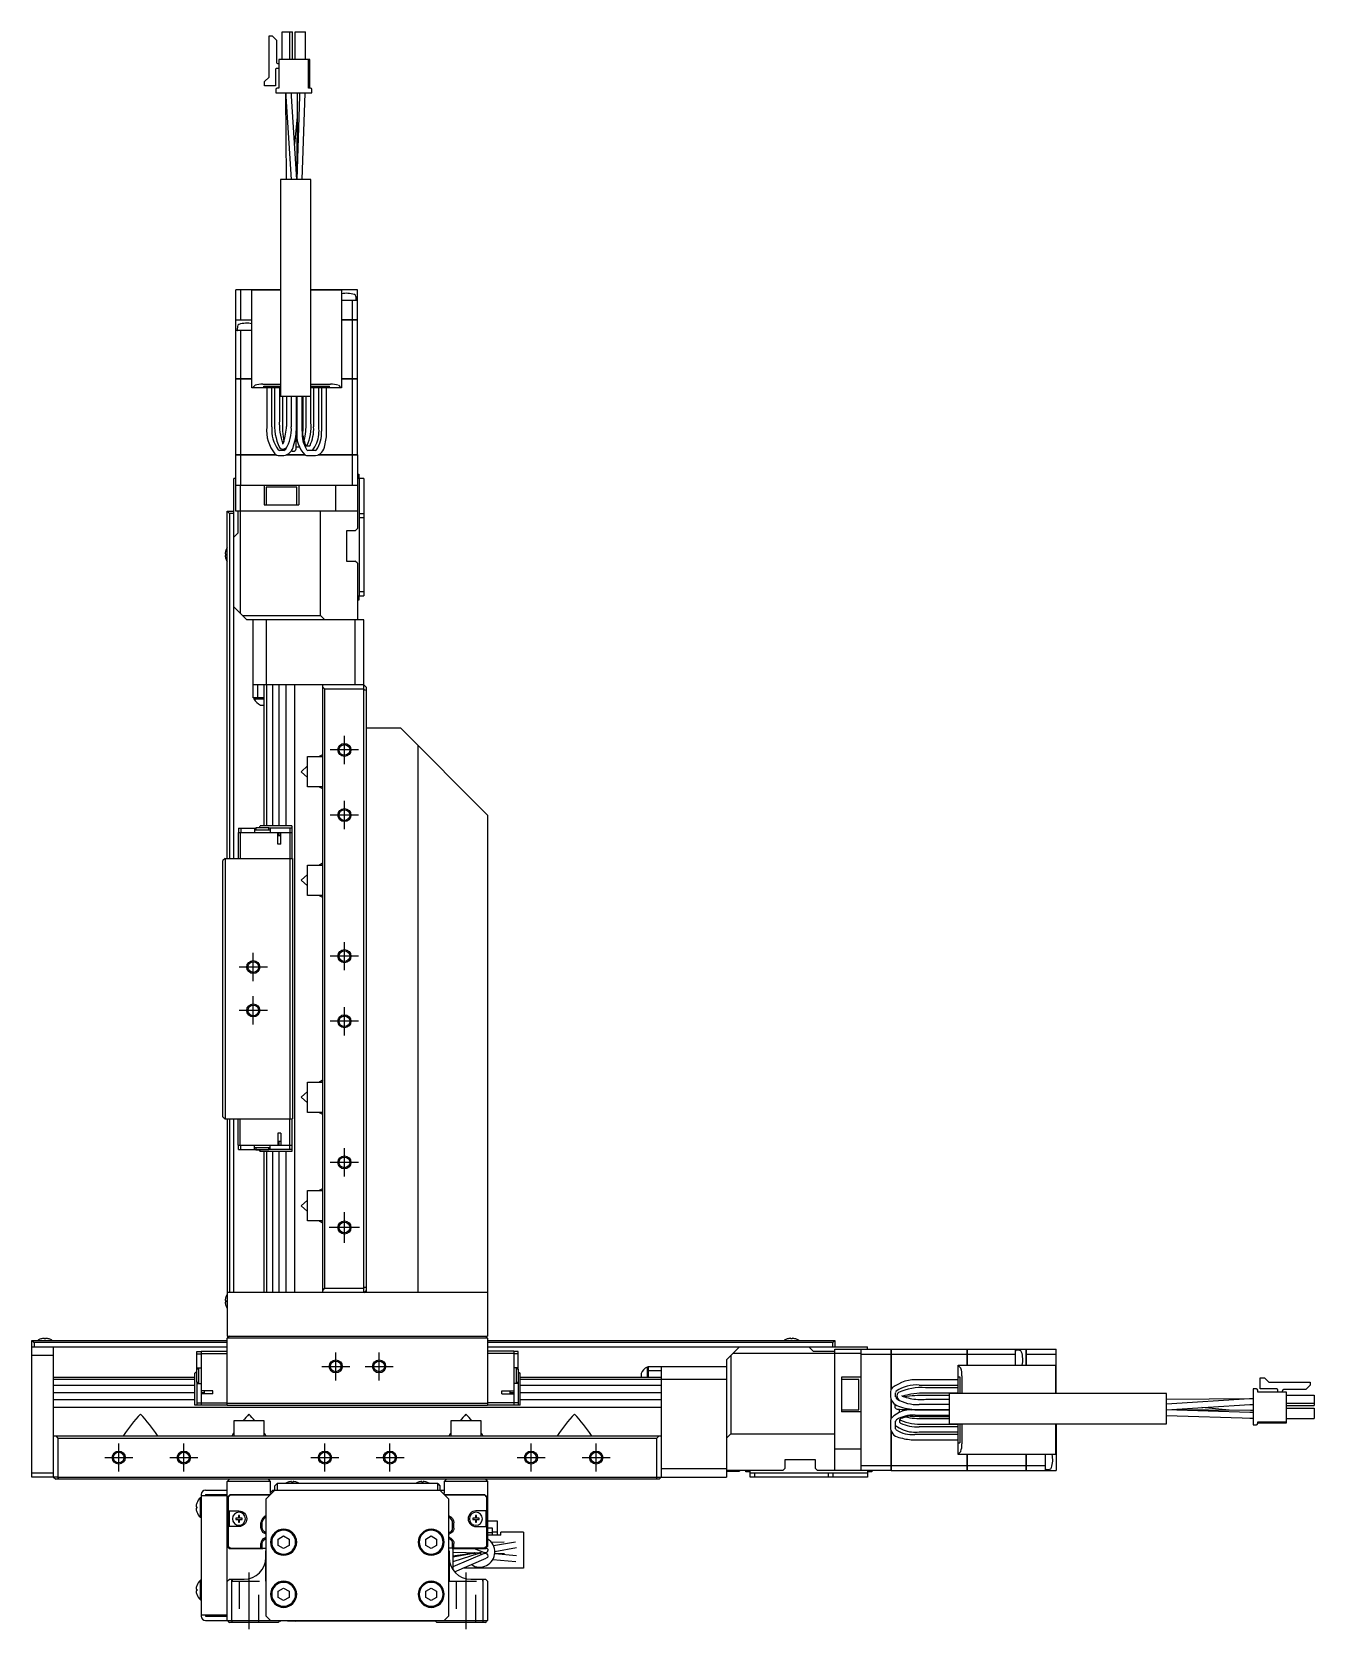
# Model space of a CAD drawing. Extents: x 0 to 1275, y -8 to 1015.
# Drawn here: x 656.7 to 952.1, y 322.7 to 690.6 of the extents above; entities that cross this region are included whole.
import ezdxf

# ---------------------------------------------------------------- set-up
doc = ezdxf.new("R2010")
doc.units = 0
doc.header["$LTSCALE"] = 0.5
doc.linetypes.add('CENTER', pattern=[50.8, 31.75, -6.35, 6.35, -6.35])
doc.linetypes.add('DASHED', pattern=[19.05, 12.7, -6.35])
for name, color, linetype in [('MSM_CENTER', 1, 'CENTER'), ('MSM_CONTINUOUS', 7, 'CONTINUOUS'), ('MSM_DASHED', 4, 'DASHED'), ('MSM_NARROW', 5, 'CONTINUOUS')]:
    doc.layers.add(name, color=color, linetype=linetype)

msp = doc.modelspace()

# ---------------------------------------------------------------- linework, layer by layer
at = {"layer": 'MSM_CENTER'}
for p, q in [((728.67, 521.96), (728.67, 528.46)), ((731.92, 525.21), (725.42, 525.21)), ((728.67, 506.96), (728.67, 513.46)), ((731.92, 510.21), (725.42, 510.21)), ((707.67, 471.96), (707.67, 478.46)), ((728.67, 474.46), (728.67, 480.96)), ((710.92, 475.21), (704.42, 475.21)), ((731.92, 477.71), (725.42, 477.71)), ((707.67, 461.96), (707.67, 468.46)), ((710.92, 465.21), (704.42, 465.21)), ((728.67, 459.46), (728.67, 465.96)), ((731.92, 462.71), (725.42, 462.71)), ((728.67, 426.96), (728.67, 433.46)), ((731.92, 430.21), (725.42, 430.21)), ((728.67, 411.71), (728.67, 418.71)), ((732.17, 415.21), (725.17, 415.21)), ((726.67, 379.98), (726.67, 386.44)), ((736.67, 379.98), (736.67, 386.44)), ((723.45, 383.21), (729.9, 383.21)), ((733.45, 383.21), (739.9, 383.21)), ((676.67, 358.98), (676.67, 365.44)), ((691.67, 358.98), (691.67, 365.44)), ((724.17, 358.98), (724.17, 365.44)), ((739.17, 358.98), (739.17, 365.44)), ((771.67, 358.98), (771.67, 365.44)), ((786.67, 358.98), (786.67, 365.44)), ((673.45, 362.21), (679.9, 362.21)), ((688.45, 362.21), (694.9, 362.21)), ((720.95, 362.21), (727.4, 362.21)), ((735.95, 362.21), (742.4, 362.21)), ((768.45, 362.21), (774.9, 362.21)), ((783.45, 362.21), (789.9, 362.21)), ((706.67, 335.71), (706.67, 322.71)), ((756.67, 335.71), (756.67, 322.71))]:
    msp.add_line(p, q, dxfattribs=at)
at = {"layer": 'MSM_CONTINUOUS'}
for p, q in [((711.31, 680.18), (711.31, 689.72)), ((711.31, 689.72), (712.01, 689.72)), ((712.01, 689.72), (713.01, 688.72)), ((713.01, 688.72), (713.01, 683.59)), ((714.3, 684.26), (714.3, 690.61)), ((714.3, 690.61), (716.7, 690.61)), ((716.1, 684.26), (716.1, 690.61)), ((716.7, 684.26), (716.7, 690.61)), ((717.3, 684.26), (717.3, 690.61)), ((717.3, 690.61), (719.7, 690.61)), ((719.7, 684.26), (719.7, 690.61)), ((712.82, 682.01), (712.82, 678.16)), ((713.57, 682.16), (712.97, 682.16)), ((713.29, 683.31), (713.57, 683.31)), ((713.57, 684.26), (713.57, 677.63)), ((720.68, 684.26), (713.57, 684.26)), ((720.43, 677.63), (720.43, 684.26)), ((720.68, 677.63), (720.68, 684.26)), ((710.29, 679.16), (711.31, 680.18)), ((710.29, 678.16), (710.29, 679.16)), ((712.82, 678.16), (710.29, 678.16)), ((712.86, 677.33), (712.86, 676.61)), ((713.57, 677.63), (713.16, 677.63)), ((720.84, 677.63), (720.43, 677.63)), ((721.14, 676.61), (721.14, 677.33)), ((712.86, 676.61), (721.14, 676.61)), ((715.12, 676.61), (715.13, 676)), ((715.12, 676.61), (715.13, 676.28)), ((715.13, 676.28), (715.28, 656.61)), ((715.14, 676.61), (715.18, 675.75)), ((715.18, 675.75), (716.37, 656.61)), ((716.47, 675.83), (716.44, 676.61)), ((717.67, 656.63), (716.47, 675.83)), ((717.82, 675.94), (717.67, 656.63)), ((718.3, 675.82), (717.67, 656.61)), ((717.82, 676.61), (717.82, 675.94)), ((718.32, 676.61), (718.3, 675.82)), ((718.97, 656.61), (719.62, 676.49)), ((719.6, 675.77), (719.62, 676.61)), ((719.62, 676.49), (719.62, 676.61)), ((717.78, 671.09), (717.17, 664.76)), ((720.91, 656.61), (713.91, 656.61)), ((713.91, 656.61), (713.91, 606.61)), ((720.91, 606.61), (720.91, 656.61)), ((703.67, 624.32), (703.67, 631.21)), ((713.91, 631.21), (703.67, 631.21)), ((704.83, 624.32), (704.83, 631.21)), ((707.37, 608.61), (707.37, 631.11)), ((713.91, 631.11), (707.37, 631.11)), ((731.67, 631.21), (720.91, 631.21)), ((727.97, 631.11), (720.91, 631.11)), ((727.92, 631.11), (727.92, 631.21)), ((727.97, 631.11), (727.97, 608.61)), ((731.41, 628.92), (731.34, 629.68)), ((731.67, 624.32), (731.67, 631.21)), ((731.67, 628.71), (727.97, 628.71)), ((730.52, 624.32), (730.52, 628.71)), ((703.67, 624.32), (707.37, 624.32)), ((703.67, 610.71), (703.67, 624.31)), ((703.67, 624.31), (707.37, 624.31)), ((707.37, 621.81), (703.67, 621.81)), ((703.68, 624.31), (703.68, 624.32)), ((704.01, 622.79), (703.94, 622.03)), ((704.83, 624.31), (704.83, 624.32)), ((704.83, 610.71), (704.83, 621.81)), ((727.97, 624.32), (731.67, 624.32)), ((731.67, 624.31), (727.97, 624.31)), ((730.52, 624.31), (730.52, 624.32)), ((730.52, 610.71), (730.52, 624.31)), ((731.66, 624.31), (731.66, 624.32)), ((731.67, 610.71), (731.67, 624.31)), ((703.67, 610.71), (707.37, 610.71)), ((703.67, 593.21), (703.67, 610.7)), ((707.37, 610.7), (703.67, 610.7)), ((703.68, 610.71), (703.68, 610.7)), ((704.83, 610.71), (704.83, 610.7)), ((704.83, 593.21), (704.83, 610.7)), ((713.91, 608.61), (707.37, 608.61)), ((707.48, 608.61), (708.08, 609.21)), ((709.85, 609.47), (713.91, 609.47)), ((710.07, 609), (713.91, 609)), ((710.07, 608.61), (710.07, 609)), ((710.77, 608.61), (710.77, 599.61)), ((711.97, 599.61), (711.97, 608.61)), ((712.57, 608.61), (712.57, 601.09)), ((713.77, 601.09), (713.77, 608.61)), ((720.91, 609.47), (725.49, 609.47)), ((720.91, 609), (725.27, 609)), ((727.97, 608.61), (720.91, 608.61)), ((720.97, 600.61), (720.97, 608.61)), ((721.57, 608.61), (721.57, 599.61)), ((722.77, 599.61), (722.77, 608.61)), ((723.37, 608.61), (723.37, 598.61)), ((724.57, 598.61), (724.57, 608.61)), ((725.27, 608.61), (725.27, 609)), ((727.27, 609.21), (727.87, 608.61)), ((727.97, 610.71), (731.67, 610.71)), ((731.67, 610.7), (727.97, 610.7)), ((730.52, 610.71), (730.52, 610.7)), ((730.52, 593.21), (730.52, 610.7)), ((731.66, 610.71), (731.66, 610.7)), ((731.67, 593.21), (731.67, 610.7)), ((720.91, 606.61), (713.91, 606.61)), ((714.37, 606.61), (714.37, 601.07)), ((715.33, 606.61), (715.33, 601.16)), ((716.42, 606.61), (716.42, 599.61)), ((717.62, 599.61), (717.62, 606.61)), ((717.72, 606.61), (717.72, 598.61)), ((718.92, 598.61), (718.92, 606.61)), ((719.17, 599.61), (719.17, 606.61)), ((719.77, 606.61), (719.77, 600.61)), ((715.33, 601.19), (715.33, 601.15)), ((719.1, 597.55), (719.17, 599.61)), ((703.67, 593.21), (712.95, 593.21)), ((703.67, 580.21), (703.67, 593.2)), ((712.97, 593.2), (703.67, 593.2)), ((703.68, 593.21), (703.68, 593.2)), ((704.83, 593.21), (704.83, 593.2)), ((704.83, 586.21), (704.83, 593.2)), ((714.69, 594.21), (713.72, 594.21)), ((713.72, 593.01), (714.68, 593.01)), ((714.5, 595.73), (714.34, 595.67)), ((714.71, 594.53), (714.75, 594.54)), ((714.75, 594.54), (714.95, 594.62)), ((719.57, 593.2), (715.33, 593.2)), ((715.35, 593.21), (719.55, 593.21)), ((716.5, 594.17), (716.68, 594.04)), ((716.68, 594.04), (716.88, 594.01)), ((717.54, 595.01), (717.6, 595.01)), ((717.6, 595.01), (718, 595.01)), ((718, 595.01), (718.04, 595.01)), ((718.04, 595.01), (718.26, 595.06)), ((720.62, 595.21), (719.88, 595.21)), ((722.02, 594.21), (720.28, 594.21)), ((720.28, 593.01), (722.02, 593.01)), ((731.67, 593.2), (722.62, 593.2)), ((722.64, 593.21), (731.67, 593.21)), ((730.52, 593.21), (730.52, 593.2)), ((730.52, 586.21), (730.52, 593.2)), ((731.66, 593.21), (731.66, 593.2)), ((731.67, 593.2), (731.67, 576.21)), ((731.67, 588.71), (731.97, 588.71)), ((731.97, 588.71), (731.97, 587.71)), ((703.67, 587.71), (703.17, 587.71)), ((703.17, 500.21), (703.17, 587.71)), ((703.67, 586.21), (731.67, 586.21)), ((704.67, 586.21), (704.67, 556.71)), ((710.17, 586.21), (710.17, 581.71)), ((717.67, 585.71), (710.67, 585.71)), ((710.67, 585.71), (710.67, 581.71)), ((717.67, 581.71), (717.67, 585.71)), ((718.17, 586.21), (718.17, 581.71)), ((726.67, 580.21), (726.67, 586.21)), ((733.17, 587.71), (731.67, 587.71)), ((732.17, 560.71), (732.17, 587.71)), ((733.17, 587.71), (733.17, 560.71)), ((710.17, 581.71), (718.17, 581.71)), ((701.67, 500.21), (701.67, 580.21)), ((702.17, 579.71), (701.67, 580.21)), ((701.67, 580.21), (703.17, 580.21)), ((702.17, 579.71), (702.17, 500.21)), ((703.17, 579.71), (702.17, 579.71)), ((731.67, 580.21), (703.67, 580.21)), ((704.17, 575.21), (704.17, 580.21)), ((723.17, 556.21), (723.17, 580.21)), ((732.17, 579.71), (733.17, 579.71)), ((733.17, 578.71), (732.17, 578.71)), ((703.17, 574.21), (704.17, 575.21)), ((729.17, 575.71), (729.17, 568.71)), ((731.17, 575.71), (729.17, 575.71)), ((731.17, 575.71), (731.67, 576.21)), ((701.19, 570.39), (701.34, 570.39)), ((701.34, 571.19), (701.34, 571.18)), ((701.34, 570.39), (701.34, 570.03)), ((701.34, 570.03), (701.19, 570.03)), ((701.34, 569.23), (701.34, 569.23)), ((729.17, 568.71), (731.17, 568.71)), ((731.67, 568.21), (731.17, 568.71)), ((731.67, 568.21), (731.67, 555.21)), ((731.67, 560.71), (733.17, 560.71)), ((731.97, 559.71), (731.67, 559.71)), ((731.97, 560.71), (731.97, 559.71)), ((732.17, 561.71), (733.17, 561.71)), ((703.17, 558.21), (704.67, 556.71)), ((704.67, 556.71), (705.17, 556.21)), ((705.17, 556.21), (723.17, 556.21)), ((706.17, 555.21), (705.17, 556.21)), ((723.17, 556.21), (724.17, 555.21)), ((731.67, 558.21), (731.77, 558.21)), ((731.77, 555.21), (731.77, 558.21)), ((733.17, 555.21), (706.17, 555.21)), ((707.67, 537.21), (707.67, 555.21)), ((710.67, 555.21), (710.67, 540.21)), ((731.17, 540.21), (731.17, 555.21)), ((733.17, 539.21), (733.17, 555.21)), ((733.17, 540.21), (707.67, 540.21)), ((710.17, 537.21), (707.67, 537.21)), ((707.82, 537.21), (707.82, 536.96)), ((708.67, 540.21), (708.67, 537.21)), ((710.17, 507.71), (710.17, 540.21)), ((710.68, 540.21), (710.68, 507.71)), ((712.07, 540.21), (712.07, 507.71)), ((713.67, 507.71), (713.67, 540.21)), ((715.28, 507.71), (715.28, 540.21)), ((717.17, 540.21), (717.17, 400.21)), ((723.67, 400.21), (723.67, 540.21)), ((724.17, 539.21), (723.67, 539.71)), ((724.17, 401.21), (724.17, 539.21)), ((733.17, 539.21), (724.17, 539.21)), ((733.67, 539.71), (733.17, 540.21)), ((733.17, 401.21), (733.17, 539.21)), ((733.67, 539.71), (733.67, 400.21)), ((707.82, 536.96), (710.17, 536.96)), ((709.34, 535.56), (710.17, 535.56)), ((741.67, 530.21), (733.67, 530.21)), ((761.67, 510.21), (741.67, 530.21)), ((745.67, 400.21), (745.67, 526.21)), ((720.17, 516.71), (720.17, 523.71)), ((720.17, 523.71), (723.67, 523.71)), ((722.8, 523.71), (723.55, 524.11)), ((723.55, 524.11), (723.67, 523.95)), ((718.67, 520.21), (720.17, 521.53)), ((720.17, 518.89), (718.67, 520.21)), ((723.67, 516.71), (720.17, 516.71)), ((723.55, 516.31), (722.8, 516.71)), ((723.67, 516.47), (723.55, 516.31)), ((709, 507.31), (709.24, 507.71)), ((716.57, 507.71), (709.24, 507.71)), ((716.57, 507.71), (716.57, 500.21)), ((761.67, 510.21), (761.67, 390.21)), ((704.17, 506.21), (704.17, 500.21)), ((704.17, 506.21), (716.57, 506.21)), ((704.27, 507.21), (704.27, 506.21)), ((704.27, 507.21), (708.27, 507.21)), ((704.67, 506.21), (704.67, 500.21)), ((704.77, 507.21), (704.77, 506.21)), ((707.97, 507.21), (707.97, 506.21)), ((707.97, 506.81), (711.57, 506.81)), ((711.27, 507.31), (708.27, 507.31)), ((708.27, 507.31), (708.27, 506.81)), ((711.27, 506.81), (711.27, 507.31)), ((716.57, 507.21), (711.27, 507.21)), ((711.57, 507.21), (711.57, 506.21)), ((713.32, 503.51), (713.32, 506.21)), ((714.02, 505.41), (713.32, 505.41)), ((713.67, 505.41), (713.67, 506.21)), ((714.02, 503.51), (714.02, 506.21)), ((716.07, 507.21), (716.07, 500.21)), ((714.02, 503.51), (713.32, 503.51)), ((701.17, 500.21), (700.67, 499.71)), ((700.67, 440.71), (700.67, 499.71)), ((701.17, 500.21), (701.17, 440.21)), ((701.17, 500.21), (716.67, 500.21)), ((716.17, 440.21), (716.17, 500.21)), ((716.67, 500.21), (716.67, 440.21)), ((720.17, 491.71), (720.17, 498.71)), ((720.17, 498.71), (723.67, 498.71)), ((722.8, 498.71), (723.55, 499.11)), ((723.55, 499.11), (723.67, 498.95)), ((718.67, 495.21), (720.17, 496.53)), ((720.17, 493.89), (718.67, 495.21)), ((723.67, 491.71), (720.17, 491.71)), ((723.55, 491.31), (722.8, 491.71)), ((723.67, 491.47), (723.55, 491.31)), ((722.8, 448.71), (723.55, 449.11)), ((723.55, 449.11), (723.67, 448.95)), ((718.67, 445.21), (720.17, 446.53)), ((720.17, 443.89), (718.67, 445.21)), ((720.17, 441.71), (720.17, 448.71)), ((720.17, 448.71), (723.67, 448.71)), ((723.67, 441.71), (720.17, 441.71)), ((723.55, 441.31), (722.8, 441.71)), ((700.67, 440.71), (701.17, 440.21)), ((701.17, 440.21), (716.67, 440.21)), ((701.67, 440.21), (701.67, 390.21)), ((702.17, 440.21), (702.17, 400.21)), ((703.17, 400.21), (703.17, 440.21)), ((704.17, 434.21), (704.17, 440.21)), ((704.67, 434.21), (704.67, 440.21)), ((716.07, 433.21), (716.07, 440.21)), ((716.57, 440.21), (716.57, 432.71)), ((723.67, 441.47), (723.55, 441.31)), ((704.17, 434.21), (716.57, 434.21)), ((704.27, 433.21), (704.27, 434.21)), ((704.77, 433.21), (704.77, 434.21)), ((707.97, 433.21), (707.97, 434.21)), ((711.57, 433.21), (711.57, 434.21)), ((713.32, 436.91), (713.32, 434.21)), ((714.02, 436.91), (713.32, 436.91)), ((714.02, 435.01), (713.32, 435.01)), ((713.67, 434.21), (713.67, 435.01)), ((714.02, 436.91), (714.02, 434.21)), ((704.27, 433.21), (708.27, 433.21)), ((707.97, 433.61), (711.57, 433.61)), ((708.27, 433.61), (708.27, 433.11)), ((708.27, 433.16), (711.27, 433.16)), ((708.27, 433.11), (709, 433.11)), ((708.97, 433.16), (709.24, 432.71)), ((716.57, 432.71), (709.24, 432.71)), ((710.17, 400.21), (710.17, 432.71)), ((710.68, 432.71), (710.68, 400.21)), ((711.27, 433.16), (711.27, 433.61)), ((716.57, 433.21), (711.27, 433.21)), ((712.07, 432.71), (712.07, 400.21)), ((713.67, 400.21), (713.67, 432.71)), ((715.28, 400.21), (715.28, 432.71)), ((720.17, 416.71), (720.17, 423.71)), ((720.17, 423.71), (723.67, 423.71)), ((722.8, 423.71), (723.55, 424.11)), ((723.55, 424.11), (723.67, 423.95)), ((718.67, 420.21), (720.17, 421.53)), ((720.17, 418.89), (718.67, 420.21)), ((723.67, 416.71), (720.17, 416.71)), ((723.55, 416.31), (722.8, 416.71)), ((723.67, 416.47), (723.55, 416.31)), ((723.67, 400.71), (724.17, 401.21)), ((724.17, 401.21), (733.17, 401.21)), ((733.17, 400.21), (733.17, 401.21)), ((701.19, 398.39), (701.34, 398.39)), ((701.34, 398.03), (701.19, 398.03)), ((701.34, 399.19), (701.34, 399.18)), ((701.34, 398.39), (701.34, 398.03)), ((761.67, 400.21), (701.67, 400.21)), ((733.17, 400.21), (733.67, 400.71)), ((701.34, 397.23), (701.34, 397.23)), ((701.67, 390.21), (761.67, 390.21)), ((702.17, 390.21), (701.67, 389.71)), ((761.67, 389.71), (761.17, 390.21)), ((656.67, 389.21), (657.17, 388.71)), ((656.67, 389.21), (701.67, 389.21)), ((656.67, 357.71), (656.67, 389.21)), ((656.67, 387.71), (701.67, 387.71)), ((657.17, 388.71), (657.17, 387.71)), ((701.67, 388.71), (657.17, 388.71)), ((658.7, 389.54), (658.7, 389.54)), ((659.49, 389.54), (659.49, 389.7)), ((659.85, 389.54), (659.49, 389.54)), ((659.85, 389.7), (659.85, 389.54)), ((660.65, 389.54), (660.65, 389.54)), ((661.67, 357.71), (661.67, 387.71)), ((694.67, 386.61), (695.67, 386.61)), ((694.67, 382.61), (694.67, 386.61)), ((695.67, 386.71), (695.67, 374.31)), ((695.67, 386.71), (701.67, 386.71)), ((761.67, 389.71), (701.67, 389.71)), ((701.67, 374.21), (701.67, 389.71)), ((761.67, 389.71), (761.67, 374.21)), ((761.67, 389.21), (841.67, 389.21)), ((841.17, 388.71), (761.67, 388.71)), ((761.67, 387.71), (849.17, 387.71)), ((767.67, 386.71), (761.67, 386.71)), ((767.67, 386.71), (767.67, 374.31)), ((768.67, 386.61), (767.67, 386.61)), ((768.67, 382.61), (768.67, 386.61)), ((819.67, 387.71), (817.67, 385.71)), ((830.7, 389.54), (830.7, 389.54)), ((831.49, 389.54), (831.49, 389.7)), ((831.85, 389.54), (831.49, 389.54)), ((831.85, 389.7), (831.85, 389.54)), ((832.65, 389.54), (832.65, 389.54)), ((835.67, 387.71), (836.67, 386.71)), ((836.67, 386.71), (841.67, 386.71)), ((841.17, 388.71), (841.67, 389.21)), ((841.17, 387.71), (841.17, 388.71)), ((841.67, 389.21), (841.67, 387.71)), ((841.67, 387.21), (854.66, 387.21)), ((841.67, 359.21), (841.67, 387.21)), ((847.67, 387.21), (847.67, 359.21)), ((849.17, 387.21), (849.17, 387.71)), ((854.66, 377.92), (854.66, 387.21)), ((854.67, 387.2), (854.66, 387.2)), ((854.67, 387.21), (872.16, 387.21)), ((854.67, 387.21), (854.67, 377.94)), ((872.16, 383.51), (872.16, 387.21)), ((872.17, 387.2), (872.16, 387.2)), ((872.17, 387.21), (885.77, 387.21)), ((872.17, 387.21), (872.17, 383.51)), ((883.27, 383.51), (883.27, 387.21)), ((884.26, 386.87), (883.49, 386.94)), ((885.77, 383.51), (885.77, 387.21)), ((885.77, 387.2), (885.78, 387.2)), ((885.78, 387.21), (892.67, 387.21)), ((885.78, 387.21), (885.78, 383.51)), ((892.67, 376.98), (892.67, 387.21)), ((661.67, 385.71), (656.67, 385.71)), ((694.67, 386.11), (695.67, 386.11)), ((694.67, 382.91), (695.67, 382.91)), ((695.07, 382.91), (695.07, 379.31)), ((695.67, 386.21), (701.67, 386.21)), ((767.67, 386.21), (761.67, 386.21)), ((768.67, 386.11), (767.67, 386.11)), ((768.67, 382.91), (767.67, 382.91)), ((768.27, 382.91), (768.27, 379.31)), ((798.42, 383.06), (798.42, 380.71)), ((798.67, 383.06), (798.42, 383.06)), ((798.67, 383.21), (798.67, 380.71)), ((798.67, 383.21), (816.67, 383.21)), ((801.67, 383.21), (801.67, 357.71)), ((816.67, 384.71), (817.67, 385.71)), ((816.67, 384.71), (816.67, 357.71)), ((817.67, 385.71), (817.67, 367.71)), ((847.67, 386.21), (818.17, 386.21)), ((847.67, 386.05), (854.66, 386.05)), ((854.67, 386.06), (854.66, 386.06)), ((854.67, 386.05), (872.16, 386.05)), ((870.07, 383.51), (892.57, 383.51)), ((870.07, 376.98), (870.07, 383.51)), ((870.07, 383.4), (870.68, 382.8)), ((872.17, 386.06), (872.16, 386.06)), ((872.17, 386.05), (883.27, 386.05)), ((885.77, 386.06), (885.78, 386.06)), ((885.78, 386.05), (892.67, 386.05)), ((892.57, 376.98), (892.57, 383.51)), ((661.67, 380.71), (694.17, 380.71)), ((694.17, 380.2), (661.67, 380.2)), ((694.62, 381.91), (694.17, 381.64)), ((694.17, 374.31), (694.17, 381.64)), ((694.57, 382.61), (694.57, 381.88)), ((695.07, 382.61), (694.57, 382.61)), ((694.62, 382.61), (694.62, 379.61)), ((694.62, 379.61), (695.07, 379.61)), ((694.67, 379.61), (694.67, 374.31)), ((694.67, 379.31), (695.67, 379.31)), ((768.67, 379.31), (767.67, 379.31)), ((768.77, 382.61), (768.27, 382.61)), ((768.27, 379.61), (768.77, 379.61)), ((768.67, 379.61), (768.67, 374.31)), ((768.77, 379.61), (768.77, 382.61)), ((768.77, 381.88), (769.17, 381.64)), ((769.17, 374.31), (769.17, 381.64)), ((769.17, 380.71), (801.67, 380.71)), ((801.67, 380.2), (769.17, 380.2)), ((797.02, 381.55), (797.02, 380.71)), ((801.67, 382.21), (798.67, 382.21)), ((816.67, 380.21), (801.67, 380.21)), ((843.17, 380.71), (843.17, 372.71)), ((847.67, 380.71), (843.17, 380.71)), ((847.17, 380.21), (843.17, 380.21)), ((847.17, 373.21), (847.17, 380.21)), ((870.07, 380.11), (861.07, 380.11)), ((870.07, 380.81), (870.46, 380.81)), ((870.46, 380.81), (870.46, 376.98)), ((870.94, 381.03), (870.94, 376.98)), ((939.62, 378.06), (939.62, 380.59)), ((939.62, 380.59), (940.62, 380.59)), ((940.62, 380.59), (941.64, 379.57)), ((941.64, 379.57), (951.18, 379.57)), ((951.18, 379.57), (951.18, 378.87)), ((694.17, 378.82), (661.67, 378.82)), ((661.67, 377.21), (694.17, 377.21)), ((661.67, 375.6), (694.17, 375.6)), ((698.37, 377.56), (695.67, 377.56)), ((695.67, 377.21), (696.47, 377.21)), ((698.37, 376.86), (695.67, 376.86)), ((696.47, 376.86), (696.47, 377.56)), ((698.37, 376.86), (698.37, 377.56)), ((764.97, 377.56), (767.67, 377.56)), ((764.97, 376.86), (764.97, 377.56)), ((764.97, 376.86), (767.67, 376.86)), ((766.87, 376.86), (766.87, 377.56)), ((766.87, 377.21), (767.67, 377.21)), ((801.67, 378.82), (769.17, 378.82)), ((769.17, 377.21), (801.67, 377.21)), ((769.17, 375.6), (801.67, 375.6)), ((854.47, 377.16), (854.47, 376.2)), ((854.66, 371.31), (854.66, 375.56)), ((854.67, 375.53), (854.67, 371.33)), ((855.67, 376.19), (855.67, 377.16)), ((856, 376.17), (856.01, 376.13)), ((856.01, 376.13), (856.08, 375.93)), ((857.2, 376.38), (857.14, 376.54)), ((861.07, 378.91), (870.07, 378.91)), ((868.07, 376.51), (862.53, 376.51)), ((870.07, 378.31), (862.56, 378.31)), ((862.56, 377.11), (870.07, 377.11)), ((862.65, 375.56), (862.61, 375.56)), ((868.07, 375.56), (862.63, 375.56)), ((868.07, 369.98), (868.07, 376.98)), ((918.07, 376.98), (868.07, 376.98)), ((918.07, 369.98), (918.07, 376.98)), ((937.74, 375.76), (918.07, 375.61)), ((937.21, 375.71), (918.07, 374.51)), ((938.07, 375.75), (937.21, 375.71)), ((938.07, 375.76), (937.47, 375.76)), ((938.07, 375.76), (937.74, 375.76)), ((938.07, 378.02), (938.07, 369.74)), ((938.79, 378.02), (938.07, 378.02)), ((939.09, 377.31), (939.09, 377.72)), ((945.72, 377.31), (939.09, 377.31)), ((943.47, 378.06), (939.62, 378.06)), ((943.62, 377.91), (943.62, 377.31)), ((944.77, 377.31), (944.77, 377.59)), ((950.18, 377.87), (945.05, 377.87)), ((945.72, 370.2), (945.72, 377.31)), ((945.72, 376.58), (952.07, 376.58)), ((951.18, 378.87), (950.18, 377.87)), ((952.07, 376.58), (952.07, 374.18)), ((801.67, 373.71), (661.67, 373.71)), ((701.67, 374.31), (694.17, 374.31)), ((694.67, 374.81), (701.67, 374.81)), ((701.67, 374.71), (761.67, 374.71)), ((761.67, 374.21), (701.67, 374.21)), ((768.67, 374.81), (761.67, 374.81)), ((769.17, 374.31), (761.67, 374.31)), ((843.17, 373.21), (847.17, 373.21)), ((847.67, 372.71), (843.17, 372.71)), ((855.51, 374.2), (855.47, 374)), ((855.63, 374.38), (855.51, 374.2)), ((856.48, 373.34), (856.47, 373.28)), ((856.47, 373.28), (856.47, 372.88)), ((856.47, 372.88), (856.48, 372.85)), ((856.48, 372.85), (856.53, 372.62)), ((859.02, 371.78), (861.07, 371.71)), ((868.07, 373.16), (860.07, 373.16)), ((860.07, 371.96), (868.07, 371.96)), ((868.07, 374.46), (861.07, 374.46)), ((861.07, 373.26), (868.07, 373.26)), ((861.07, 371.71), (868.07, 371.71)), ((937.28, 372.59), (918.07, 373.21)), ((918.07, 371.91), (937.96, 371.26)), ((918.09, 373.21), (937.29, 374.41)), ((937.41, 373.06), (918.09, 373.21)), ((932.55, 373.1), (926.23, 373.72)), ((938.07, 372.57), (937.28, 372.59)), ((937.29, 374.41), (938.07, 374.45)), ((938.07, 373.06), (937.41, 373.06)), ((945.72, 374.78), (952.07, 374.78)), ((945.72, 374.18), (952.07, 374.18)), ((945.72, 373.58), (952.07, 373.58)), ((952.07, 373.58), (952.07, 371.18)), ((703.17, 370.71), (703.17, 367.21)), ((710.17, 370.71), (703.17, 370.71)), ((710.17, 367.21), (710.17, 370.71)), ((760.17, 370.71), (753.17, 370.71)), ((753.17, 370.71), (753.17, 367.21)), ((760.17, 367.21), (760.17, 370.71)), ((854.47, 370.6), (854.47, 368.86)), ((854.66, 359.21), (854.66, 368.26)), ((854.67, 368.24), (854.67, 359.21)), ((855.67, 368.86), (855.67, 370.6)), ((856.67, 370.26), (856.67, 371)), ((870.07, 369.31), (861.07, 369.31)), ((861.07, 368.11), (870.07, 368.11)), ((868.07, 371.11), (862.07, 371.11)), ((862.07, 369.91), (870.07, 369.91)), ((868.07, 369.98), (918.07, 369.98)), ((870.07, 362.91), (870.07, 369.98)), ((870.46, 369.98), (870.46, 365.61)), ((870.94, 369.98), (870.94, 365.39)), ((892.57, 362.91), (892.57, 369.98)), ((892.67, 369.98), (892.67, 359.21)), ((937.24, 371.29), (938.07, 371.27)), ((937.96, 371.26), (938.07, 371.26)), ((938.07, 369.74), (938.79, 369.74)), ((939.09, 370.45), (945.72, 370.45)), ((939.09, 370.04), (939.09, 370.45)), ((939.09, 370.2), (945.72, 370.2)), ((945.72, 371.18), (952.07, 371.18)), ((661.67, 367.21), (801.67, 367.21)), ((662.17, 367.21), (662.67, 366.71)), ((662.67, 366.71), (800.67, 366.71)), ((662.67, 366.71), (662.67, 357.71)), ((677.93, 367.21), (677.77, 367.34)), ((685.42, 367.21), (685.57, 367.34)), ((702.93, 367.21), (702.77, 367.34)), ((710.42, 367.21), (710.57, 367.34)), ((752.93, 367.21), (752.77, 367.34)), ((760.42, 367.21), (760.57, 367.34)), ((777.93, 367.21), (777.77, 367.34)), ((785.42, 367.21), (785.57, 367.34)), ((800.67, 366.71), (801.17, 367.21)), ((800.67, 357.71), (800.67, 366.71)), ((817.67, 367.71), (816.67, 366.71)), ((817.67, 367.71), (841.67, 367.71)), ((870.07, 367.51), (860.07, 367.51)), ((860.07, 366.31), (870.07, 366.31)), ((870.07, 365.61), (870.46, 365.61)), ((837.17, 361.71), (830.17, 361.71)), ((830.17, 361.71), (830.17, 359.71)), ((837.17, 359.71), (837.17, 361.71)), ((841.67, 364.21), (847.67, 364.21)), ((870.68, 363.62), (870.07, 363.01)), ((892.57, 362.91), (870.07, 362.91)), ((872.16, 359.21), (872.16, 362.91)), ((872.17, 362.91), (872.17, 359.21)), ((885.77, 359.21), (885.77, 362.91)), ((885.78, 362.91), (885.78, 359.21)), ((890.17, 359.21), (890.17, 362.91)), ((892.57, 362.96), (892.67, 362.96)), ((656.67, 358.71), (661.67, 358.71)), ((662.67, 357.71), (656.67, 357.71)), ((661.67, 357.71), (662.17, 357.21)), ((801.17, 357.21), (662.17, 357.21)), ((662.67, 357.71), (800.67, 357.71)), ((701.67, 356.71), (702.17, 357.21)), ((711.67, 356.71), (711.17, 357.21)), ((752.17, 357.21), (751.67, 356.71)), ((761.17, 357.21), (761.67, 356.71)), ((800.68, 357.71), (816.67, 357.71)), ((801.17, 357.21), (801.67, 357.71)), ((801.67, 359.71), (816.67, 359.71)), ((829.67, 359.21), (816.67, 359.21)), ((816.67, 359.11), (819.67, 359.11)), ((819.67, 359.21), (819.67, 359.11)), ((821.17, 358.91), (821.17, 359.21)), ((822.17, 358.91), (821.17, 358.91)), ((822.17, 357.71), (822.17, 359.21)), ((822.17, 358.71), (849.17, 358.71)), ((849.17, 357.71), (822.17, 357.71)), ((823.17, 358.71), (823.17, 357.71)), ((829.67, 359.21), (830.17, 359.71)), ((837.17, 359.71), (837.67, 359.21)), ((854.66, 359.21), (837.67, 359.21)), ((840.17, 357.71), (840.17, 358.71)), ((841.17, 358.71), (841.17, 357.71)), ((847.67, 360.36), (854.66, 360.36)), ((849.17, 359.21), (849.17, 357.71)), ((850.17, 358.91), (849.17, 358.91)), ((850.17, 359.21), (850.17, 358.91)), ((854.67, 360.37), (854.66, 360.37)), ((854.67, 359.22), (854.66, 359.22)), ((854.67, 360.36), (872.16, 360.36)), ((854.67, 359.21), (872.16, 359.21)), ((872.17, 360.37), (872.16, 360.37)), ((872.17, 359.22), (872.16, 359.22)), ((872.17, 360.36), (885.77, 360.36)), ((872.17, 359.21), (885.77, 359.21)), ((885.77, 360.37), (885.78, 360.37)), ((885.77, 359.22), (885.78, 359.22)), ((885.78, 360.36), (890.17, 360.36)), ((885.78, 359.21), (892.67, 359.21)), ((890.38, 359.48), (891.15, 359.54)), ((695.67, 353.71), (695.67, 325.71)), ((695.67, 353.51), (701.67, 353.51)), ((696.67, 354.71), (701.67, 354.71)), ((696.67, 353.71), (701.67, 353.71)), ((696.67, 353.71), (696.67, 353.51)), ((696.67, 353.6), (701.67, 353.6)), ((711.67, 356.71), (701.67, 356.71)), ((701.67, 324.71), (701.67, 356.71)), ((702.37, 353.71), (701.87, 353.21)), ((701.87, 353.21), (701.87, 341.81)), ((702.42, 353.61), (701.92, 353.11)), ((702.37, 353.71), (711.67, 353.71)), ((702.42, 353.61), (711.57, 353.61)), ((712.67, 354.71), (710.67, 352.71)), ((711.67, 353.91), (711.67, 356.71)), ((711.67, 354.21), (712.17, 354.71)), ((711.87, 353.91), (711.67, 353.91)), ((712.17, 354.71), (751.67, 354.71)), ((712.67, 355.71), (713.17, 356.21)), ((712.67, 354.71), (712.67, 355.71)), ((713.17, 356.21), (713.17, 354.71)), ((750.17, 356.21), (713.17, 356.21)), ((715.7, 356.54), (715.7, 356.54)), ((716.49, 356.54), (716.49, 356.7)), ((716.85, 356.54), (716.49, 356.54)), ((716.85, 356.7), (716.85, 356.54)), ((717.65, 356.54), (717.65, 356.54)), ((745.7, 356.54), (745.7, 356.54)), ((746.49, 356.54), (746.49, 356.7)), ((746.85, 356.54), (746.49, 356.54)), ((746.85, 356.7), (746.85, 356.54)), ((747.65, 356.54), (747.65, 356.54)), ((750.17, 354.71), (750.17, 356.21)), ((750.17, 356.21), (750.67, 355.71)), ((750.67, 355.71), (750.67, 354.71)), ((752.67, 352.71), (750.67, 354.71)), ((751.67, 353.91), (751.47, 353.91)), ((751.67, 356.71), (751.67, 353.91)), ((761.67, 356.71), (751.67, 356.71)), ((751.67, 353.71), (760.97, 353.71)), ((751.77, 353.61), (760.92, 353.61)), ((760.92, 353.61), (761.42, 353.11)), ((760.97, 353.71), (761.47, 353.21)), ((761.47, 353.21), (761.47, 341.81)), ((761.67, 356.71), (761.67, 341.71)), ((694.49, 350.89), (694.64, 350.89)), ((694.64, 350.53), (694.49, 350.53)), ((694.64, 351.69), (694.64, 351.68)), ((694.64, 350.89), (694.64, 350.53)), ((694.64, 349.73), (694.64, 349.73)), ((695.49, 348.46), (695.49, 352.96)), ((695.67, 352.96), (695.49, 352.96)), ((701.92, 353.11), (701.92, 349.91)), ((701.92, 349.91), (704.37, 349.91)), ((702.12, 349.91), (702.12, 346.31)), ((710.67, 325.71), (710.67, 352.71)), ((752.67, 352.71), (752.67, 325.71)), ((761.42, 349.91), (758.97, 349.91)), ((761.22, 349.91), (761.22, 346.31)), ((761.42, 353.11), (761.42, 349.91)), ((695.49, 348.46), (695.67, 348.46)), ((701.92, 346.31), (701.92, 341.81)), ((704.37, 346.31), (701.92, 346.31)), ((704.25, 348.23), (703.62, 348.23)), ((703.62, 348.23), (703.62, 347.98)), ((703.62, 347.98), (704.25, 347.98)), ((704.5, 348.86), (704.25, 348.86)), ((704.25, 348.86), (704.25, 348.23)), ((704.25, 347.98), (704.25, 347.36)), ((704.25, 347.36), (704.5, 347.36)), ((704.5, 348.23), (704.5, 348.86)), ((705.12, 348.23), (704.5, 348.23)), ((704.5, 347.36), (704.5, 347.98)), ((704.5, 347.98), (705.12, 347.98)), ((705.12, 347.98), (705.12, 348.23)), ((709.44, 345.97), (709.44, 347.14)), ((709.74, 345.97), (709.74, 347.14)), ((753.6, 345.97), (753.6, 347.14)), ((753.9, 345.97), (753.9, 347.14)), ((758.22, 348.23), (758.22, 347.98)), ((758.85, 348.23), (758.22, 348.23)), ((758.22, 347.98), (758.85, 347.98)), ((759.1, 348.86), (758.85, 348.86)), ((758.85, 348.86), (758.85, 348.23)), ((758.85, 347.98), (758.85, 347.36)), ((758.85, 347.36), (759.1, 347.36)), ((758.97, 346.31), (761.42, 346.31)), ((759.1, 348.23), (759.1, 348.86)), ((759.72, 348.23), (759.1, 348.23)), ((759.1, 347.36), (759.1, 347.98)), ((759.1, 347.98), (759.72, 347.98)), ((759.72, 347.98), (759.72, 348.23)), ((761.42, 346.31), (761.42, 341.81)), ((763.92, 347.59), (761.67, 347.59)), ((762.82, 345.96), (761.67, 345.96)), ((762.82, 344.31), (762.82, 345.96)), ((763.92, 344.56), (763.92, 347.59)), ((701.87, 344.56), (701.92, 344.56)), ((701.87, 343.86), (701.92, 343.86)), ((709.44, 341.31), (709.44, 342.44)), ((709.74, 341.31), (709.74, 342.44)), ((710.6, 344.55), (710.09, 344.85)), ((710.09, 343.57), (710.6, 343.86)), ((710.67, 344.86), (710.24, 345.11)), ((710.24, 343.31), (710.67, 343.56)), ((710.6, 344.55), (710.67, 344.5)), ((710.67, 343.92), (710.6, 343.86)), ((713.42, 343.43), (714.67, 344.15)), ((713.42, 341.99), (713.42, 343.43)), ((714.67, 344.15), (715.92, 343.43)), ((715.92, 343.43), (715.92, 341.99)), ((747.42, 343.43), (748.67, 344.15)), ((747.42, 341.99), (747.42, 343.43)), ((748.67, 344.15), (749.92, 343.43)), ((749.92, 343.43), (749.92, 341.99)), ((752.67, 344.86), (753.1, 345.11)), ((752.75, 344.55), (752.67, 344.5)), ((752.67, 343.92), (752.75, 343.86)), ((753.1, 343.31), (752.67, 343.56)), ((752.75, 344.55), (753.25, 344.85)), ((753.25, 343.57), (752.75, 343.86)), ((753.6, 341.31), (753.6, 342.44)), ((753.9, 341.31), (753.9, 342.44)), ((761.47, 344.56), (761.42, 344.56)), ((761.47, 343.86), (761.42, 343.86)), ((762.82, 344.87), (761.67, 344.87)), ((764.72, 344.31), (761.67, 344.31)), ((765.5, 342.76), (762.55, 342.67)), ((763.92, 345.06), (762.82, 345.06)), ((768.11, 342.75), (763.04, 341.86)), ((764.72, 344.31), (764.72, 345.02)), ((769.92, 345.02), (764.72, 345.02)), ((769.92, 345.02), (769.92, 336.74)), ((701.67, 341.71), (702.17, 341.21)), ((701.87, 341.81), (702.37, 341.31)), ((701.92, 341.81), (702.42, 341.31)), ((709.77, 341.21), (702.17, 341.21)), ((702.37, 341.31), (710.67, 341.31)), ((709.77, 341.21), (709.87, 341.31)), ((710.57, 339.21), (710.57, 340.71)), ((710.67, 340.71), (710.57, 340.71)), ((714.67, 341.26), (713.42, 341.99)), ((715.92, 341.99), (714.67, 341.26)), ((748.67, 341.26), (747.42, 341.99)), ((749.92, 341.99), (748.67, 341.26)), ((760.97, 341.31), (752.67, 341.31)), ((752.77, 340.71), (752.67, 340.71)), ((752.77, 340.71), (752.77, 339.21)), ((753.47, 341.31), (753.57, 341.21)), ((761.17, 341.21), (753.57, 341.21)), ((753.67, 341.21), (753.67, 336.35)), ((753.67, 340.39), (759.81, 340.26)), ((753.67, 339.55), (758.61, 340.26)), ((758.41, 340.15), (753.67, 339.24)), ((759.64, 340.13), (753.67, 338.22)), ((760.89, 340.11), (753.67, 337.05)), ((754.03, 335.89), (761.36, 339.01)), ((754.07, 339.32), (754.07, 339.61)), ((758.77, 341.21), (760.89, 340.31)), ((761.42, 341.81), (760.92, 341.31)), ((761.47, 341.81), (760.97, 341.31)), ((761.17, 341.21), (761.67, 341.71)), ((762.87, 338.75), (768.17, 338.26)), ((768.28, 339.56), (763.29, 340.01)), ((765.54, 340.06), (763.31, 340.12)), ((763.32, 340.59), (768.34, 341.47)), ((769.92, 336.74), (756.02, 336.74)), ((694.49, 331.89), (694.64, 331.89)), ((694.64, 331.53), (694.49, 331.53)), ((694.64, 332.69), (694.64, 332.68)), ((694.64, 331.89), (694.64, 331.53)), ((695.49, 329.46), (695.49, 333.96)), ((695.67, 333.96), (695.49, 333.96)), ((701.67, 333.71), (702.17, 334.21)), ((702.17, 334.21), (705.57, 334.21)), ((702.67, 334.21), (702.67, 324.71)), ((713.42, 331.43), (714.67, 332.15)), ((713.42, 329.99), (713.42, 331.43)), ((714.67, 332.15), (715.92, 331.43)), ((715.92, 331.43), (715.92, 329.99)), ((747.42, 331.43), (748.67, 332.15)), ((747.42, 329.99), (747.42, 331.43)), ((748.67, 332.15), (749.92, 331.43)), ((749.92, 331.43), (749.92, 329.99)), ((757.77, 334.21), (761.17, 334.21)), ((760.67, 324.71), (760.67, 334.21)), ((761.17, 334.21), (761.67, 333.71)), ((761.67, 333.71), (761.67, 324.71)), ((694.64, 330.73), (694.64, 330.73)), ((695.49, 329.46), (695.67, 329.46)), ((714.67, 329.26), (713.42, 329.99)), ((715.92, 329.99), (714.67, 329.26)), ((748.67, 329.26), (747.42, 329.99)), ((749.92, 329.99), (748.67, 329.26)), ((701.67, 325.91), (695.67, 325.91)), ((696.67, 325.91), (696.67, 325.71)), ((696.67, 325.71), (701.67, 325.71)), ((696.67, 324.71), (761.67, 324.71)), ((713.37, 324.21), (702.18, 324.21)), ((702.88, 324.21), (702.67, 324.71)), ((710.67, 325.71), (711.67, 324.71)), ((713.67, 324.51), (713.37, 324.21)), ((713.87, 324.51), (713.67, 324.51)), ((713.87, 324.51), (714.07, 324.71)), ((715.57, 324.71), (715.57, 324.61)), ((715.57, 324.61), (717.37, 324.61)), ((717.27, 324.71), (717.47, 324.51)), ((749.67, 324.51), (717.47, 324.51)), ((749.97, 324.21), (749.67, 324.51)), ((761.17, 324.21), (749.97, 324.21)), ((751.67, 324.71), (752.67, 325.71)), ((760.67, 324.71), (760.47, 324.21))]:
    msp.add_line(p, q, dxfattribs=at)
for centre in [(728.67, 525.21), (728.67, 510.21), (728.67, 477.71), (707.67, 475.21), (707.67, 465.21), (728.67, 462.71), (728.67, 430.21), (728.67, 415.21), (726.67, 383.21), (736.67, 383.21), (676.67, 362.21), (691.67, 362.21), (724.17, 362.21), (739.17, 362.21), (771.67, 362.21), (786.67, 362.21)]:
    msp.add_circle(centre, 1.23, dxfattribs=at)
at = {"layer": 'MSM_CONTINUOUS', "extrusion": (0, 0, -1)}
for centre, radius in [((-704.37, 348.11), 1.5), ((-758.97, 348.11), 1.5), ((-714.67, 342.71), 3), ((-714.67, 342.71), 2.75), ((-748.67, 342.71), 3), ((-748.67, 342.71), 2.75), ((-714.67, 330.71), 3), ((-714.67, 330.71), 2.75), ((-748.67, 330.71), 3), ((-748.67, 330.71), 2.75)]:
    msp.add_circle(centre, radius, dxfattribs=at)
at = {"layer": 'MSM_CONTINUOUS'}
for centre, radius, start, end in [((712.97, 682.01), 0.15, 90, 180), ((713.29, 683.59), 0.28, 180, 270), ((713.16, 677.33), 0.3, 90, 180), ((720.84, 677.33), 0.3, 0, 90), ((729.17, 624.4), 6, 72.3708, 101.537), ((730.84, 629.64), 0.5, 5, 72.3708), ((731.21, 628.9), 0.2, 288.1949, 5), ((704.14, 622.01), 0.2, 175, 270), ((704.51, 622.75), 0.5, 107.6292, 175), ((706.17, 617.51), 6, 78.463, 107.6292), ((709.62, 604.97), 4.51, 86.9565, 109.8759), ((725.71, 604.84), 4.64, 70.4546, 92.713), ((725.27, 600.17), 12.73, 175.8454, 204.6186), ((741.24, 600.33), 26.87, 178.4238, 188.8516), ((701.58, 600.43), 13.77, 342.1759, 357.1972), ((701.58, 600.43), 13.77, 2.9984, 2.9996), ((710.04, 599.77), 10.96, 335.8666, 4.385), ((719.48, 598.85), 8.74, 175.0197, 218.3235), ((719.66, 598.86), 7.72, 174.4381, 215.6687), ((713.84, 596.26), 0.846, 321.4689, 356.9127), ((707.79, 599.03), 8.65, 328.5524, 3.8561), ((704.69, 599.42), 12.93, 341.4264, 0.8555), ((647.64, 598.33), 69.98, 356.9256, 0.5083), ((724.1, 597.76), 6.43, 172.4193, 225.037), ((726.03, 598.13), 7.13, 176.1621, 211.44), ((732.98, 600.31), 14.15, 186.6571, 200.3054), ((712.87, 599.08), 8.72, 334.6207, 3.4586), ((715.57, 598.67), 7.25, 321.9863, 353.6299), ((716.53, 598.1), 6.86, 326.8577, 4.2662), ((714.37, 598.74), 8.45, 354.0847, 5.9153), ((713.18, 598.49), 11.39, 344.0263, 0.5737), ((713.75, 594.73), 1.72, 229.0024, 268.8954), ((713.8, 594.83), 0.622, 228.9031, 263.0608), ((714.46, 595.47), 0.978, 218.7039, 284.8652), ((714.24, 595.72), 2.75, 279.2724, 351.0568), ((714.48, 595.07), 0.889, 283.8661, 321.118), ((714.51, 595.74), 1.21, 291.8456, 319.7784), ((716.9, 594.63), 0.622, 268.1145, 354.9417), ((720.29, 594.46), 1.45, 239.5973, 269.5942), ((720.3, 595.75), 0.679, 210.1743, 232.5013), ((720.35, 594.68), 0.476, 213.7324, 261.3862), ((719.83, 595.44), 0.266, 300.6087, 325.589), ((719.78, 596.13), 1.25, 312.2163, 320.9064), ((721.54, 595.56), 2.6, 280.5511, 355.471), ((721.91, 594.71), 0.517, 281.8582, 314.7596), ((704.17, 570.21), 2.99, 161.0315, 176.554), ((704.17, 570.21), 3, 146.4427, 160.9979), ((704.17, 570.21), 2.99, 183.446, 198.9685), ((704.17, 570.21), 3, 199.0021, 213.5573), ((732.17, 540.71), 1.8, 303.5573, 303.749), ((733.71, 539.8), 0.794, 227.7589, 267.5692), ((710.67, 538.52), 3.25, 208.7266, 245.6996), ((733.71, 400.62), 0.794, 92.4308, 132.2411), ((732.17, 399.71), 1.8, 56.251, 56.4427), ((704.17, 398.21), 2.99, 161.0315, 176.554), ((704.17, 398.21), 2.99, 183.446, 198.9685), ((704.17, 398.21), 3, 146.4427, 160.9979), ((704.17, 398.21), 3, 199.0021, 213.5573), ((659.67, 386.71), 3, 109.0021, 123.5573), ((659.67, 386.71), 2.99, 93.446, 108.9685), ((659.67, 386.71), 2.99, 71.0315, 86.554), ((659.67, 386.71), 3, 56.4427, 70.9979), ((831.67, 386.71), 3, 109.0021, 123.5573), ((831.67, 386.71), 2.99, 93.446, 108.9685), ((831.67, 386.71), 2.99, 71.0315, 86.554), ((831.67, 386.71), 3, 56.4427, 70.9979), ((883.47, 386.74), 0.2, 85, 180), ((884.22, 386.37), 0.5, 17.6292, 85), ((878.97, 384.71), 6, 348.463, 17.6292), ((799.99, 380.21), 3.25, 118.7266, 155.6996), ((866.44, 381.27), 4.51, 356.9565, 19.8759), ((860.32, 371.4), 8.74, 85.0197, 128.3235), ((860.33, 371.22), 7.72, 84.4381, 125.6687), ((856.2, 377.13), 1.72, 139.0024, 178.8954), ((857.19, 376.65), 2.75, 189.2724, 261.0568), ((856.29, 377.09), 0.622, 138.9031, 173.0608), ((856.54, 376.4), 0.889, 193.8661, 231.118), ((856.94, 376.42), 0.978, 128.7039, 194.8652), ((860.49, 383.09), 8.65, 238.5524, 273.8561), ((857.2, 376.38), 1.21, 201.8456, 229.7784), ((861.63, 365.61), 12.73, 85.8454, 114.6186), ((857.72, 377.04), 0.846, 231.4689, 266.9127), ((861.79, 349.65), 26.87, 88.4238, 98.8516), ((861.89, 389.31), 13.77, 252.1759, 267.1972), ((861.89, 389.31), 13.77, 272.9984, 272.9996), ((938.79, 377.72), 0.3, 0, 90), ((943.47, 377.91), 0.15, 0, 90), ((945.05, 377.59), 0.28, 90, 180), ((704.1, 350.25), 31.38, 135.6092, 147.0188), ((659.25, 350.25), 31.38, 32.9812, 44.3908), ((729.1, 350.25), 31.38, 135.6092, 139.326), ((684.25, 350.25), 31.38, 40.674, 44.3908), ((779.1, 350.25), 31.38, 135.6092, 139.326), ((734.25, 350.25), 31.38, 40.674, 44.3908), ((804.1, 350.25), 31.38, 135.6092, 147.0188), ((759.25, 350.25), 31.38, 32.9812, 44.3908), ((859.23, 366.78), 6.43, 82.4193, 135.037), ((856.1, 373.98), 0.622, 178.1145, 264.9417), ((859.6, 364.85), 7.13, 86.1621, 121.44), ((859.79, 443.24), 69.98, 266.9256, 270.5083), ((860.88, 386.19), 12.93, 251.4264, 270.8555), ((861.78, 357.91), 14.15, 96.6571, 110.3054), ((729.1, 350.25), 31.38, 145.7006, 147.0188), ((684.25, 350.25), 31.38, 32.9812, 34.2994), ((779.1, 350.25), 31.38, 145.7006, 147.0188), ((734.25, 350.25), 31.38, 32.9812, 34.2994), ((855.93, 370.59), 1.45, 149.5973, 179.5942), ((857.03, 369.34), 2.6, 190.5511, 265.471), ((856.15, 370.53), 0.476, 123.7324, 171.3862), ((860.14, 375.31), 7.25, 231.9863, 263.6299), ((856.18, 368.97), 0.517, 191.8582, 224.7596), ((859.56, 374.35), 6.86, 236.8577, 274.2662), ((857.21, 370.59), 0.679, 120.1743, 142.5013), ((856.9, 371.05), 0.266, 210.6087, 235.589), ((857.6, 371.1), 1.25, 222.2163, 230.9064), ((861.24, 380.84), 10.96, 245.8666, 274.385), ((860.55, 378.01), 8.72, 244.6207, 273.4586), ((860.2, 376.51), 8.45, 264.0847, 275.9153), ((938.79, 370.04), 0.3, 270, 0), ((859.96, 377.7), 11.39, 254.0263, 270.5737), ((866.3, 365.17), 4.64, 340.4546, 2.713), ((885.86, 361.71), 6, 342.3708, 11.537), ((661.17, 358.71), 1.8, 326.251, 326.4427), ((662.08, 357.17), 0.794, 2.4308, 42.2411), ((801.27, 357.17), 0.794, 137.7589, 177.5692), ((802.17, 358.71), 1.8, 213.5573, 213.749), ((890.36, 359.68), 0.2, 198.1949, 275), ((891.11, 360.04), 0.5, 275, 342.3708), ((696.67, 353.71), 1, 90, 180), ((716.67, 353.71), 3, 109.0021, 123.5573), ((716.67, 353.71), 2.99, 93.446, 108.9685), ((716.67, 353.71), 2.99, 71.0315, 86.554), ((716.67, 353.71), 3, 56.4427, 70.9979), ((746.67, 353.71), 3, 109.0021, 123.5573), ((746.67, 353.71), 2.99, 93.446, 108.9685), ((746.67, 353.71), 2.99, 71.0315, 86.554), ((746.67, 353.71), 3, 56.4427, 70.9979), ((697.47, 350.71), 2.99, 161.0315, 176.554), ((697.47, 350.71), 2.99, 183.446, 198.9685), ((697.47, 350.71), 3, 131.4096, 160.9979), ((697.47, 350.71), 3, 199.0021, 228.5904), ((758.97, 348.11), 1.8, 90, 270), ((711.24, 347.14), 1.8, 108.4655, 179.9999), ((710.74, 345.97), 1.3, 180, 240), ((752.1, 347.14), 1.5, 0.0002, 67.6613), ((752.6, 345.97), 1, 300, 0), ((710.74, 342.44), 1.3, 120, 180), ((752.6, 342.44), 1, 0, 60), ((759.82, 340.48), 3.5, 236.9255, 58.091), ((705.57, 339.21), 5, 270, 0), ((757.77, 339.21), 5, 180, 270), ((759.82, 340.48), 3.5, 188.8136, 191.7675), ((697.47, 331.71), 2.99, 161.0315, 176.554), ((697.47, 331.71), 2.99, 183.446, 198.9685), ((697.47, 331.71), 3, 131.4096, 160.9979), ((697.47, 331.71), 3, 199.0021, 228.5904), ((696.67, 325.71), 1, 180, 270), ((703.17, 325.71), 1.8, 213.5573, 236.4427), ((760.17, 325.71), 1.8, 303.5573, 326.4427)]:
    msp.add_arc(centre, radius, start, end, dxfattribs=at)
at = {"layer": 'MSM_CONTINUOUS', "extrusion": (0, 0, -1)}
for centre, radius, start, end in [((-727.53, 600.32), 13.78, 340.6907, 3.2092), ((-690.05, 600.41), 25.29, 178.3223, 181.4809), ((-703.98, 600.18), 15.8, 178.4424, 193.4128), ((-731.11, 599.14), 13.5, 354.8625, 2.0051), ((-861.78, 363.35), 13.78, 70.6907, 93.2092), ((-861.87, 400.83), 25.29, 268.3223, 271.4809), ((-860.6, 359.77), 13.5, 84.8625, 92.0051), ((-861.65, 386.9), 15.8, 268.4424, 283.4128), ((-704.37, 348.11), 1.8, 90, 270), ((-711.24, 347.14), 1.5, 0.0002, 67.6613), ((-710.74, 345.97), 1, 300, 0), ((-752.1, 347.14), 1.8, 108.4655, 179.9999), ((-752.6, 345.97), 1.3, 180, 240), ((-710.74, 342.44), 1, 0, 60), ((-752.6, 342.44), 1.3, 120, 180), ((-764.17, 344.56), 0.25, 270, 0), ((-758.52, 339.56), 0.6, 79.1542, 142.4513), ((-758.52, 340.86), 0.6, 253.9147, 261.7575), ((-759.82, 339.56), 0.6, 72.212, 148.1918), ((-759.82, 340.86), 0.6, 211.8083, 271.1935), ((-761.12, 340.86), 0.6, 114.2952, 293.0163), ((-761.12, 339.56), 0.6, 66.9836, 246.9837)]:
    msp.add_arc(centre, radius, start, end, dxfattribs=at)
at = {"layer": 'MSM_DASHED'}
for p, q in [((710.57, 333.71), (710.57, 339.21)), ((752.77, 339.21), (752.77, 333.71)), ((702.77, 334.21), (702.77, 333.71)), ((702.77, 333.71), (710.57, 333.71)), ((704.42, 333.71), (704.42, 324.21)), ((708.92, 324.21), (708.92, 333.71)), ((752.77, 333.71), (760.57, 333.71)), ((754.42, 333.71), (754.42, 324.21)), ((758.92, 324.21), (758.92, 333.71)), ((760.57, 333.71), (760.57, 334.21))]:
    msp.add_line(p, q, dxfattribs=at)
at = {"layer": 'MSM_NARROW'}
for centre in [(728.67, 525.21), (728.67, 510.21), (728.67, 477.71), (707.67, 475.21), (707.67, 465.21), (728.67, 462.71), (728.67, 430.21), (728.67, 415.21), (726.67, 383.21), (736.67, 383.21), (676.67, 362.21), (691.67, 362.21), (724.17, 362.21), (739.17, 362.21), (771.67, 362.21), (786.67, 362.21)]:
    msp.add_circle(centre, 1.5, dxfattribs=at)

doc.saveas('drawing.dxf')
